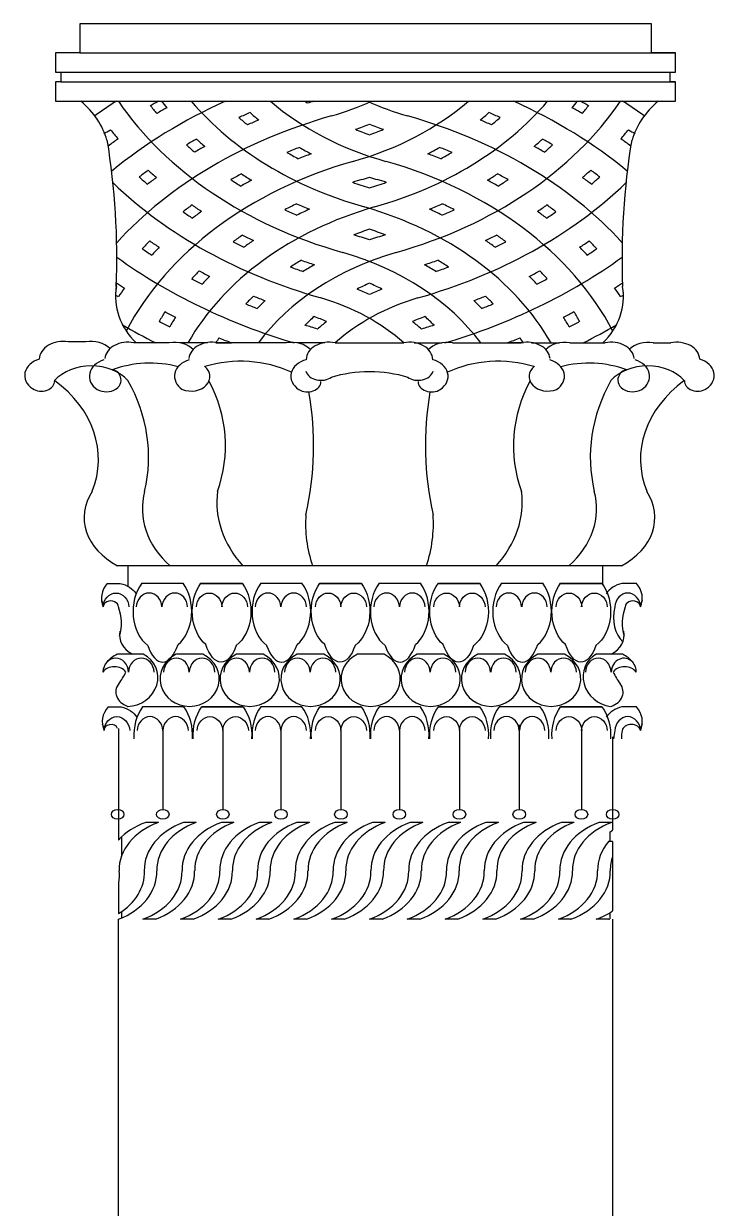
# Model space of a CAD drawing. Extents: x 15151 to 53333, y -36484 to -6005.
# Drawn here: x 34755 to 35469, y -12307 to -11084 of the extents above; entities that cross this region are included whole.
import ezdxf

# ---------------------------------------------------------------- set-up
doc = ezdxf.new("R2010")
doc.units = 0
doc.header["$MEASUREMENT"] = 0
for name, color, linetype in [('3', 3, 'CONTINUOUS'), ('4', 4, 'CONTINUOUS'), ('7', 7, 'CONTINUOUS')]:
    doc.layers.add(name, color=color, linetype=linetype)

# ---------------------------------------------------------------- blocks, each defined once
blk = doc.blocks.new('A$C18626787')
at = {"layer": '3'}
for p, q in [((60, 3370.4), (675, 3370.4)), ((40.5, 3350.4), (675, 3350.4)), ((40.5, 3340.4), (675, 3340.4)), ((88.2, 2822.7), (101.7, 2822.7)), ((166.4, 2822.7), (123.9, 2822.7)), ((166.4, 2822.7), (123.9, 2822.7)), ((185, 2822.7), (227.6, 2822.7)), ((227.6, 2822.7), (185, 2822.7)), ((289.3, 2822.7), (246.7, 2822.7)), ((289.3, 2822.7), (246.7, 2822.7)), ((350.4, 2822.7), (307.8, 2822.7)), ((307.8, 2822.7), (350.4, 2822.7)), ((411.5, 2822.7), (369, 2822.7)), ((411.5, 2822.7), (369, 2822.7)), ((472.7, 2822.7), (430.1, 2822.7)), ((430.1, 2822.7), (472.7, 2822.7)), ((537.8, 2822.7), (495.2, 2822.7)), ((537.8, 2822.7), (495.2, 2822.7)), ((598.9, 2822.7), (556.3, 2822.7)), ((556.3, 2822.7), (598.9, 2822.7)), ((634.5, 2822.7), (619.6, 2822.7)), ((125.5, 2749.5), (98.7, 2749.5)), ((187.1, 2749.5), (159.6, 2749.5)), ((249.2, 2749.5), (221.6, 2749.5)), ((311.9, 2749.5), (284.4, 2749.5)), ((374, 2749.5), (346.4, 2749.5)), ((435.8, 2749.5), (408.3, 2749.5)), ((498.2, 2749.5), (470.7, 2749.5)), ((560.3, 2749.5), (532.8, 2749.5)), ((620.2, 2749.5), (593.1, 2749.5)), ((89.1, 2695.2), (102.6, 2695.2)), ((167.3, 2695.2), (124.7, 2695.2)), ((167.3, 2695.2), (124.7, 2695.2)), ((228.4, 2695.2), (185.9, 2695.2)), ((185.9, 2695.2), (228.4, 2695.2)), ((289.3, 2695.2), (246.7, 2695.2)), ((289.3, 2695.2), (246.7, 2695.2)), ((307.8, 2695.2), (350.4, 2695.2)), ((350.4, 2695.2), (307.8, 2695.2)), ((411.5, 2695.2), (369, 2695.2)), ((411.5, 2695.2), (369, 2695.2)), ((430.1, 2695.2), (472.7, 2695.2)), ((472.7, 2695.2), (430.1, 2695.2)), ((535.3, 2695.2), (492.8, 2695.2)), ((535.3, 2695.2), (492.8, 2695.2)), ((556.3, 2695.2), (598.9, 2695.2)), ((598.9, 2695.2), (556.3, 2695.2)), ((634.5, 2695.2), (619.6, 2695.2)), ((141.1, 2575.9), (128.1, 2575.9)), ((180.1, 2575.9), (167.1, 2575.9)), ((219.1, 2575.9), (206.1, 2575.9)), ((258.1, 2575.9), (245.1, 2575.9)), ((297.1, 2575.9), (284.1, 2575.9)), ((336.1, 2575.9), (323.1, 2575.9)), ((375.1, 2575.9), (362.1, 2575.9)), ((414.1, 2575.9), (401.1, 2575.9)), ((453.1, 2575.9), (440.1, 2575.9)), ((492.1, 2575.9), (479.1, 2575.9)), ((531.1, 2575.9), (518.1, 2575.9)), ((570.1, 2575.9), (557.1, 2575.9)), ((609.1, 2575.9), (596.1, 2575.9)), ((102.9, 2560.6), (102.9, 2540.7)), ((610, 2556.4), (606, 2556.4)), ((138, 2475.9), (125, 2475.9)), ((177, 2475.9), (164, 2475.9)), ((216, 2475.9), (203, 2475.9)), ((255, 2475.9), (242, 2475.9)), ((294, 2475.9), (281, 2475.9)), ((333, 2475.9), (320, 2475.9)), ((372, 2475.9), (359, 2475.9)), ((411, 2475.9), (398, 2475.9)), ((450, 2475.9), (437, 2475.9)), ((489, 2475.9), (476, 2475.9)), ((528, 2475.9), (515, 2475.9)), ((567, 2475.9), (554, 2475.9)), ((606, 2475.9), (593, 2475.9))]:
    blk.add_line(p, q, dxfattribs=at)
for centre, major_axis, ratio, start_param, end_param in [((480.2, 2967.9), (596.9, 0), 0.769231, 2.266292, 2.316232), ((480.2, 2967.9), (531.9, 0), 0.769231, 2.10328, 2.386391), ((478.2, 3472.9), (427.2, 0), 0.769231, 3.624126, 4.361373), ((480.2, 2967), (570.9, 0), 0.769231, 2.20654, 2.225507), ((480.2, 2967), (-570.9, 0), 0.769231, -0.935052, -0.916085), ((478.2, 3472.9), (-401.2, 0), 0.769231, 0.532368, 0.564957), ((478.2, 3472.9), (-401.2, 0), 0.769231, 0.532368, 0.564957), ((478.2, 3472.9), (388.2, 0), 0.769231, 3.67752, 3.703847), ((478.2, 3472.9), (-388.2, 0), 0.769231, 0.535928, 0.562254), ((478.2, 3472.9), (-362.2, 0), 0.769231, 0.579124, 1.21978), ((478.2, 3472.9), (297.2, 0), 0.769231, 3.871735, 4.361373), ((478.2, 3472.1), (271.2, 0), 0.769231, 3.955309, 3.969637), ((480.2, 2967), (-492.9, 0), 0.769231, -1.199753, -1.185206), ((239.7, 3472.9), (232.2, 0), 0.769231, -1.21978, -1.022971), ((239.7, 3472.9), (297.2, 0), 0.769231, -1.21978, -0.730143), ((478.2, 3472.9), (-232.2, 0), 0.769231, 1.022971, 1.21978), ((239.7, 3472.9), (362.2, 0), 0.769231, -1.21978, -0.579124), ((239.7, 3472.9), (-427.2, 0), 0.769231, 1.921812, 2.659059), ((237.8, 2967.9), (531.9, 0), 0.769231, 0.755202, 1.038312), ((239.7, 3472.9), (-388.2, 0), 0.769231, 2.579339, 2.605665), ((239.7, 3472.9), (-388.2, 0), 0.769231, 2.579339, 2.605665), ((237.8, 2967), (570.9, 0), 0.769231, 0.916085, 0.935052), ((237.8, 2967), (570.9, 0), 0.769231, 0.916085, 0.935052), ((239.7, 3472.9), (401.2, 0), 0.769231, -0.564957, -0.532368), ((239.7, 3472.9), (-401.2, 0), 0.769231, 2.576635, 2.609224), ((237.8, 2967.9), (-596.9, 0), 0.769231, 3.966954, 4.016893), ((480.2, 2967.9), (-466.9, 0), 0.769231, -1.21978, -0.612301), ((480.2, 2967.9), (-466.9, 0), 0.769231, -1.21978, -0.612301), ((480.2, 2967.9), (557.9, 0), 0.769231, 2.204609, 2.227988), ((480.2, 2967.9), (557.9, 0), 0.769231, 2.204609, 2.227988), ((480.2, 2967.9), (-505.9, 0), 0.769231, -1.066336, -1.040116), ((480.2, 2967.9), (505.9, 0), 0.769231, 2.075256, 2.101477), ((480.2, 2967.9), (505.9, 0), 0.769231, 2.097746, 2.101477), ((478.2, 3472.9), (-336.2, 0), 0.769231, 0.713995, 0.753495), ((478.2, 3472.9), (-336.2, 0), 0.769231, 0.713995, 0.753495), ((478.2, 3472.9), (323.2, 0), 0.769231, 3.863597, 3.905021), ((478.2, 3472.9), (323.2, 0), 0.769231, 3.863597, 3.905021), ((237.8, 2967.9), (466.9, 0), 0.769231, 0.612301, 1.21978), ((237.8, 2967.9), (466.9, 0), 0.769231, 0.612301, 1.21978), ((239.7, 3472.9), (-323.2, 0), 0.769231, 2.378165, 2.419588), ((239.7, 3472.9), (323.2, 0), 0.769231, -0.763428, -0.722005), ((237.8, 2967.9), (-505.9, 0), 0.769231, 4.181709, 4.207929), ((237.8, 2967.9), (-505.9, 0), 0.769231, 4.181709, 4.207929), ((239.7, 3472.9), (336.2, 0), 0.769231, -0.753495, -0.713995), ((239.7, 3472.9), (336.2, 0), 0.769231, -0.753495, -0.713995), ((237.8, 2967.9), (505.9, 0), 0.769231, 1.040116, 1.043847), ((237.8, 2967.9), (-557.9, 0), 0.769231, 4.055198, 4.078576), ((237.8, 2967.9), (557.9, 0), 0.769231, 0.913605, 0.936984), ((-218.2, 3604.1), (511.6, 0), 0.769231, -0.937054, -0.920391), ((478.2, 3472.9), (453.2, 0), 0.769231, 3.69076, 3.722614), ((480.2, 2967.9), (-492.9, 0), 0.769231, -1.072746, -1.045549), ((480.2, 2967.9), (492.9, 0), 0.769231, 2.068846, 2.096043), ((239.7, 3472.9), (258.2, 0), 0.769231, -1.15293, -1.090883), ((478.2, 3472.9), (271.2, 0), 0.769231, 4.197102, 4.257266), ((478.2, 3472.9), (-258.2, 0), 0.769231, 1.090883, 1.15293), ((239.7, 3472.9), (-271.2, 0), 0.769231, 2.025919, 2.086084), ((237.8, 2967.9), (-492.9, 0), 0.769231, 4.187142, 4.214339), ((237.8, 2967.9), (492.9, 0), 0.769231, 1.045549, 1.072746), ((239.7, 3472.9), (453.2, 0), 0.769231, -0.581021, -0.549168), ((936.1, 3604.1), (511.6, 0), 0.769231, 4.061984, 4.078647), ((480.2, 2967.9), (-557.9, 0), 0.769231, -0.819565, -0.794638), ((480.2, 2967.9), (-505.9, 0), 0.769231, -0.936517, -0.910792), ((480.2, 2967.9), (-505.9, 0), 0.769231, -0.936517, -0.910792), ((478.2, 3472.9), (388.2, 0), 0.769231, 3.83789, 3.871484), ((478.2, 3472.9), (388.2, 0), 0.769231, 3.83789, 3.871484), ((239.7, 3472.9), (388.2, 0), 0.769231, -0.729891, -0.696297), ((239.7, 3472.9), (-388.2, 0), 0.769231, 2.411702, 2.445296), ((237.8, 2967.9), (-505.9, 0), 0.769231, 4.052385, 4.07811), ((237.8, 2967.9), (-505.9, 0), 0.769231, 4.052385, 4.07811), ((237.8, 2967.9), (-557.9, 0), 0.769231, 3.93623, 3.961158), ((478.2, 3472.9), (-401.2, 0), 0.769231, 0.694703, 0.727148), ((478.2, 3472.9), (401.2, 0), 0.769231, 3.836296, 3.868741), ((480.2, 2967.9), (-492.9, 0), 0.769231, -0.9386, -0.912136), ((480.2, 2967.9), (-492.9, 0), 0.769231, -0.9386, -0.912136), ((480.2, 2967.9), (492.9, 0), 0.769231, 2.202992, 2.229457), ((480.2, 2967.9), (-440.9, 0), 0.769231, -1.116407, -1.083571), ((478.2, 3472.9), (-336.2, 0), 0.769231, 0.917071, 0.960197), ((480.2, 2967.9), (427.9, 0), 0.769231, 2.008309, 2.043242), ((478.2, 3472.9), (323.2, 0), 0.769231, 4.077997, 4.124175), ((239.7, 3472.9), (-323.2, 0), 0.769231, 2.15901, 2.205188), ((237.8, 2967.9), (-427.9, 0), 0.769231, 4.239944, 4.274877), ((237.8, 2967.9), (-440.9, 0), 0.769231, 4.225163, 4.258), ((239.7, 3472.9), (-336.2, 0), 0.769231, 2.181396, 2.224522), ((237.8, 2967.9), (-492.9, 0), 0.769231, 4.053729, 4.080193), ((237.8, 2967.9), (-492.9, 0), 0.769231, 4.053729, 4.080193), ((237.8, 2967.9), (-492.9, 0), 0.769231, 4.053729, 4.080193), ((239.7, 3472.9), (-401.2, 0), 0.769231, 2.414444, 2.446889), ((239.7, 3472.9), (401.2, 0), 0.769231, -0.727148, -0.694703), ((480.9, 2968.2), (402.5, 2.7), 0.768759, 1.918031, 2.752248), ((237.1, 2968.2), (-402.5, 2.7), 0.768759, 3.530937, 4.365155), ((480.2, 2967.9), (505.9, 0), 0.769231, 2.333637, 2.359411), ((480.2, 2967.9), (-505.9, 0), 0.769231, -0.807955, -0.782182), ((478.2, 3472.9), (466.2, 0), 0.769231, 3.840424, 3.868391), ((478.2, 3472.9), (466.2, 0), 0.769231, 3.840424, 3.868391), ((478.2, 3472.9), (466.2, 0), 0.769231, 3.840424, 3.868391), ((480.2, 2967.9), (-492.9, 0), 0.769231, -0.806587, -0.780179), ((480.2, 2967.9), (-492.9, 0), 0.769231, -0.806587, -0.780179), ((480.2, 2967.9), (492.9, 0), 0.769231, 2.335006, 2.361414), ((478.2, 3472.9), (-453.2, 0), 0.769231, 0.696622, 0.725345), ((478.2, 3472.9), (-453.2, 0), 0.769231, 0.696622, 0.725345), ((478.2, 3472.9), (-453.2, 0), 0.769231, 0.696622, 0.725345), ((480.2, 2967.9), (440.9, 0), 0.769231, 2.183229, 2.213542), ((480.2, 2967.9), (-440.9, 0), 0.769231, -0.958363, -0.928051), ((478.2, 3472.9), (-388.2, 0), 0.769231, 0.866024, 0.90082), ((478.2, 3472.9), (388.2, 0), 0.769231, 4.007616, 4.042412), ((239.7, 3472.9), (-323.2, 0), 0.769231, 1.921812, 1.948574), ((478.2, 3472.9), (323.2, 0), 0.769231, 4.334611, 4.361373), ((239.7, 3472.9), (-388.2, 0), 0.769231, 2.240773, 2.275569), ((239.7, 3472.9), (388.2, 0), 0.769231, -0.90082, -0.866024), ((237.8, 2967.9), (440.9, 0), 0.769231, 0.928051, 0.958363), ((237.8, 2967.9), (-440.9, 0), 0.769231, 4.069643, 4.099956), ((239.7, 3472.9), (453.2, 0), 0.769231, -0.725345, -0.696622), ((239.7, 3472.9), (453.2, 0), 0.769231, -0.725345, -0.696622), ((239.7, 3472.9), (453.2, 0), 0.769231, -0.725345, -0.696622), ((237.8, 2967.9), (492.9, 0), 0.769231, 0.780179, 0.806587), ((237.8, 2967.9), (492.9, 0), 0.769231, 0.780179, 0.806587), ((237.8, 2967.9), (492.9, 0), 0.769231, 0.780179, 0.806587), ((237.8, 2967.9), (505.9, 0), 0.769231, 0.782182, 0.807955), ((237.8, 2967.9), (505.9, 0), 0.769231, 0.782182, 0.807955), ((239.7, 3472.9), (-466.2, 0), 0.769231, 2.414794, 2.442761), ((239.7, 3472.9), (-466.2, 0), 0.769231, 2.414794, 2.442761), ((239.7, 3472.9), (-466.2, 0), 0.769231, 2.414794, 2.442761), ((478.2, 3472.9), (492.2, 0), 0.769231, 3.817566, 4.361373), ((478.2, 3472.9), (-401.2, 0), 0.769231, 0.858156, 0.891479), ((478.2, 3472.9), (401.2, 0), 0.769231, 3.999749, 4.033071), ((480.2, 2967.9), (-427.9, 0), 0.769231, -0.966813, -0.935236), ((480.2, 2967.9), (427.9, 0), 0.769231, 2.17478, 2.206357), ((480.2, 2967.9), (375.9, 0), 0.769231, 1.921812, 1.948837), ((478.2, 3472.9), (336.2, 0), 0.769231, 4.293373, 4.349908), ((239.7, 3472.9), (336.2, 0), 0.769231, -1.208316, -1.15178), ((237.8, 2967.9), (-375.9, 0), 0.769231, 4.334348, 4.361373), ((239.7, 3472.9), (492.2, 0), 0.769231, -1.21978, -0.675974), ((237.8, 2967.9), (-427.9, 0), 0.769231, 4.076829, 4.108406), ((237.8, 2967.9), (427.9, 0), 0.769231, 0.935236, 0.966813), ((239.7, 3472.9), (401.2, 0), 0.769231, -0.891479, -0.858156), ((239.7, 3472.9), (-401.2, 0), 0.769231, 2.250114, 2.283437), ((480.2, 2967.9), (-440.9, 0), 0.769231, -0.808774, -0.779233), ((480.2, 2967.9), (440.9, 0), 0.769231, 2.332819, 2.36236), ((478.2, 3472.9), (-466.2, 0), 0.769231, 0.838393, 0.866331), ((478.2, 3472.9), (-466.2, 0), 0.769231, 0.838393, 0.866331), ((478.2, 3472.9), (466.2, 0), 0.769231, 3.979986, 4.007923), ((480.9, 2968.2), (337.5, 2.8), 0.768611, 1.917294, 2.723928), ((478.2, 3472.9), (-453.2, 0), 0.769231, 0.840162, 0.868973), ((478.2, 3472.9), (-453.2, 0), 0.769231, 0.840162, 0.868973), ((478.2, 3472.9), (-453.2, 0), 0.769231, 0.840162, 0.868973), ((480.2, 2967.9), (-427.9, 0), 0.769231, -0.811593, -0.781082), ((480.2, 2967.9), (427.9, 0), 0.769231, 2.329999, 2.360511), ((480.2, 2967.9), (375.9, 0), 0.769231, 2.120619, 2.159378), ((480.2, 2967.9), (-375.9, 0), 0.769231, -1.020973, -0.982215), ((478.2, 3472.9), (-401.2, 0), 0.769231, 1.029435, 1.065738), ((478.2, 3472.9), (401.2, 0), 0.769231, 4.171028, 4.20733), ((478.2, 3472.9), (388.2, 0), 0.769231, 4.187697, 4.226413), ((478.2, 3472.9), (388.2, 0), 0.769231, 4.187697, 4.226413), ((480.2, 2967.9), (-362.9, 0), 0.769231, -1.041394, -0.999996), ((480.2, 2967.9), (-362.9, 0), 0.769231, -1.041394, -0.999996), ((237, 2968.2), (-337.5, 2.8), 0.768611, 3.559257, 4.365891), ((239.7, 3472.9), (-388.2, 0), 0.769231, 2.056772, 2.095488), ((239.7, 3472.9), (-388.2, 0), 0.769231, 2.056772, 2.095488), ((237.8, 2967.9), (362.9, 0), 0.769231, 0.999996, 1.041394), ((237.8, 2967.9), (-362.9, 0), 0.769231, 4.141589, 4.182987), ((239.7, 3472.9), (-401.2, 0), 0.769231, 2.075855, 2.112158), ((239.7, 3472.9), (401.2, 0), 0.769231, -1.065738, -1.029435), ((237.8, 2967.9), (375.9, 0), 0.769231, 0.982215, 1.020973), ((237.8, 2967.9), (375.9, 0), 0.769231, 0.982215, 1.020973), ((239.7, 3472.9), (453.2, 0), 0.769231, -0.868973, -0.840162), ((239.7, 3472.9), (453.2, 0), 0.769231, -0.868973, -0.840162), ((239.7, 3472.9), (453.2, 0), 0.769231, -0.868973, -0.840162), ((237.8, 2967.9), (427.9, 0), 0.769231, 0.781082, 0.811593), ((237.8, 2967.9), (-427.9, 0), 0.769231, 3.922675, 3.953186), ((239.7, 3472.9), (-466.2, 0), 0.769231, 2.275262, 2.303199), ((239.7, 3472.9), (466.2, 0), 0.769231, -0.866331, -0.838393), ((239.7, 3472.9), (466.2, 0), 0.769231, -0.866331, -0.838393), ((237.8, 2967.9), (-440.9, 0), 0.769231, 3.920825, 3.950366), ((237.8, 2967.9), (440.9, 0), 0.769231, 0.779233, 0.808774), ((480.2, 2967.9), (-375.9, 0), 0.769231, -0.835116, -0.799609), ((480.2, 2967.9), (375.9, 0), 0.769231, 2.306476, 2.341984), ((478.2, 3472.9), (-453.2, 0), 0.769231, 0.985645, 1.015404), ((478.2, 3472.9), (-453.2, 0), 0.769231, 0.985645, 1.015404), ((478.2, 3472.9), (-453.2, 0), 0.769231, 0.985645, 1.015404), ((480.2, 2967.9), (-310.9, 0), 0.769231, -1.170448, -1.112685), ((237.8, 2967.9), (297.9, 0), 0.769231, 1.151908, 1.211155), ((237.8, 2967.9), (310.9, 0), 0.769231, 1.112685, 1.170448), ((480.2, 2967.9), (-297.9, 0), 0.769231, -1.211155, -1.151908), ((239.7, 3472.9), (-453.2, 0), 0.769231, 2.126188, 2.155948), ((239.7, 3472.9), (-453.2, 0), 0.769231, 2.126188, 2.155948), ((239.7, 3472.9), (-453.2, 0), 0.769231, 2.126188, 2.155948), ((237.8, 2967.9), (375.9, 0), 0.769231, 0.799609, 0.835116), ((237.8, 2967.9), (375.9, 0), 0.769231, 0.799609, 0.835116), ((480.2, 2967.9), (440.9, 0), 0.769231, 2.480365, 2.509952), ((480.2, 2967.9), (-440.9, 0), 0.769231, -0.661227, -0.63164), ((478.2, 3472.9), (-531.2, 0), 0.769231, 0.841693, 0.866257), ((478.2, 3472.9), (-531.2, 0), 0.769231, 0.841693, 0.866257), ((478.2, 3472.9), (518.2, 0), 0.769231, 3.981207, 4.006336), ((478.2, 3472.9), (518.2, 0), 0.769231, 3.981207, 4.006336), ((480.2, 2967.9), (-427.9, 0), 0.769231, -0.659482, -0.629046), ((480.2, 2967.9), (-427.9, 0), 0.769231, -0.659482, -0.629046), ((478.2, 3472.9), (-466.2, 0), 0.769231, 0.979056, 1.007669), ((478.2, 3472.9), (-466.2, 0), 0.769231, 0.979056, 1.007669), ((478.2, 3472.9), (-466.2, 0), 0.769231, 0.979056, 1.007669), ((480.2, 2967.9), (362.9, 0), 0.769231, 2.296749, 2.333885), ((480.2, 2967.9), (-362.9, 0), 0.769231, -0.844844, -0.807708), ((237.8, 2967.9), (362.9, 0), 0.769231, 0.807708, 0.844844), ((237.8, 2967.9), (362.9, 0), 0.769231, 0.807708, 0.844844), ((239.7, 3472.9), (466.2, 0), 0.769231, -1.007669, -0.979056), ((239.7, 3472.9), (-466.2, 0), 0.769231, 2.133923, 2.162536), ((239.7, 3472.9), (-466.2, 0), 0.769231, 2.133923, 2.162536), ((239.7, 3472.9), (-518.2, 0), 0.769231, 2.276849, 2.301978), ((239.7, 3472.9), (-518.2, 0), 0.769231, 2.276849, 2.301978), ((237.8, 2967.9), (427.9, 0), 0.769231, 0.629046, 0.659482), ((237.8, 2967.9), (-427.9, 0), 0.769231, 3.770639, 3.801074), ((239.7, 3472.9), (531.2, 0), 0.769231, -0.866257, -0.841693), ((239.7, 3472.9), (531.2, 0), 0.769231, -0.866257, -0.841693), ((237.8, 2967.9), (440.9, 0), 0.769231, 0.63164, 0.661227), ((237.8, 2967.9), (440.9, 0), 0.769231, 0.63164, 0.661227), ((480, 3471), (-558.2, 4.4), 0.768168, 0.82362, 1.21272), ((481.1, 2968.3), (272.6, 3), 0.768183, 1.916163, 2.615278), ((480.2, 2967.9), (-310.9, 0), 0.769231, -0.906878, -0.86055), ((480.2, 2967.9), (310.9, 0), 0.769231, 2.234714, 2.281042), ((478.2, 3472.9), (453.2, 0), 0.769231, 4.280676, 4.313418), ((478.2, 3472.9), (453.2, 0), 0.769231, 4.280676, 4.313418), ((478.2, 3472.9), (453.2, 0), 0.769231, 4.280676, 4.313418), ((236.9, 2968.3), (-272.6, 3), 0.768183, 3.667907, 4.367022), ((239.7, 3472.9), (-453.2, 0), 0.769231, 1.969767, 2.002509), ((239.7, 3472.9), (453.2, 0), 0.769231, -1.171826, -1.139083), ((239.7, 3472.9), (453.2, 0), 0.769231, -1.171826, -1.139083), ((237.8, 2967.9), (-310.9, 0), 0.769231, 4.002143, 4.048471), ((237.8, 2967.9), (310.9, 0), 0.769231, 0.86055, 0.906878), ((237.9, 3471), (558.2, 4.4), 0.768168, -1.21272, -0.82362), ((480.2, 2967.9), (-375.9, 0), 0.769231, -0.659983, -0.625378), ((480.2, 2967.9), (-375.9, 0), 0.769231, -0.659983, -0.625378), ((478.2, 3472.9), (518.2, 0), 0.769231, 4.10672, 4.131865), ((478.2, 3472.9), (-518.2, 0), 0.769231, 0.965128, 0.990272), ((478.2, 3472.9), (-466.2, 0), 0.769231, 1.125589, 1.156419), ((478.2, 3472.9), (-466.2, 0), 0.769231, 1.125589, 1.156419), ((478.2, 3472.9), (-466.2, 0), 0.769231, 1.125589, 1.156419), ((480.2, 2967.9), (-297.9, 0), 0.769231, -0.930388, -0.880696), ((480.2, 2967.9), (-297.9, 0), 0.769231, -0.930388, -0.880696), ((237.8, 2967.9), (297.9, 0), 0.769231, 0.880696, 0.930388), ((237.8, 2967.9), (297.9, 0), 0.769231, 0.880696, 0.930388), ((239.7, 3472.9), (466.2, 0), 0.769231, -1.156419, -1.125589), ((239.7, 3472.9), (466.2, 0), 0.769231, -1.156419, -1.125589), ((239.7, 3472.9), (466.2, 0), 0.769231, -1.156419, -1.125589), ((239.7, 3472.9), (518.2, 0), 0.769231, -0.990272, -0.965128), ((239.7, 3472.9), (518.2, 0), 0.769231, -0.990272, -0.965128), ((237.8, 2967.9), (-375.9, 0), 0.769231, 3.766971, 3.801575), ((237.8, 2967.9), (-375.9, 0), 0.769231, 3.766971, 3.801575), ((-1178.1, 3158.3), (-1276.3, 0), 0.769231, 3.111737, 3.115686), ((478.2, 3472.9), (-583.2, 0), 0.769231, 0.860255, 0.878522), ((478.2, 3472.9), (583.2, 0), 0.769231, 4.001848, 4.020114), ((478.2, 3472.9), (531.2, 0), 0.769231, 4.105814, 4.130299), ((478.2, 3472.9), (531.2, 0), 0.769231, 4.105814, 4.130299), ((480.2, 2967.9), (362.9, 0), 0.769231, 2.47921, 2.515102), ((480.2, 2967.9), (362.9, 0), 0.769231, 2.47921, 2.515102), ((480.2, 2967.9), (-245.9, 0), 0.769231, -1.055557, -0.994452), ((237.8, 2967.9), (-245.9, 0), 0.769231, 4.136045, 4.197149), ((237.8, 2967.9), (-362.9, 0), 0.769231, 3.768083, 3.803975), ((237.8, 2967.9), (-362.9, 0), 0.769231, 3.768083, 3.803975), ((239.7, 3472.9), (-531.2, 0), 0.769231, 2.152887, 2.177371), ((239.7, 3472.9), (531.2, 0), 0.769231, -0.988706, -0.964222), ((239.7, 3472.9), (-583.2, 0), 0.769231, 2.263071, 2.281338), ((239.7, 3472.9), (583.2, 0), 0.769231, -0.878522, -0.860255), ((1896, 3158.3), (-1276.3, 0), 0.769231, 0.025907, 0.029856), ((194.6, 3118.8), (-97.9, 0), 0.769231, -0.135515, -0.021341), ((478.2, 3472.9), (596.2, 0), 0.769231, 4.018247, 4.024563), ((478.2, 3472.9), (-596.2, 0), 0.769231, 0.876655, 0.88297), ((480.2, 2967.9), (-427.9, 0), 0.769231, -0.506415, -0.475424), ((480.2, 2967.9), (-427.9, 0), 0.769231, -0.506415, -0.475424), ((480.2, 2967.9), (-310.9, 0), 0.769231, -0.684718, -0.642204), ((480.2, 2967.9), (-310.9, 0), 0.769231, -0.684718, -0.642204), ((478.2, 3472.9), (-518.2, 0), 0.769231, 1.091696, 1.117421), ((478.2, 3472.9), (518.2, 0), 0.769231, 4.233289, 4.259014), ((237.8, 2967.9), (232.9, 0), 0.769231, 1.023662, 1.087038), ((480.2, 2967.9), (-232.9, 0), 0.769231, -1.087038, -1.023662), ((239.7, 3472.9), (-518.2, 0), 0.769231, 2.024172, 2.049896), ((239.7, 3472.9), (-518.2, 0), 0.769231, 2.024172, 2.049896), ((237.8, 2967.9), (310.9, 0), 0.769231, 0.642204, 0.684718), ((237.8, 2967.9), (-310.9, 0), 0.769231, 3.783797, 3.826311), ((237.8, 2967.9), (427.9, 0), 0.769231, 0.475424, 0.506415), ((237.8, 2967.9), (427.9, 0), 0.769231, 0.475424, 0.506415), ((239.7, 3472.9), (-596.2, 0), 0.769231, 2.258622, 2.264938), ((239.7, 3472.9), (-596.2, 0), 0.769231, 2.258622, 2.264938), ((523.3, 3118.8), (97.9, 0), 0.769231, 0.021341, 0.135515), ((478.2, 3472.9), (-531.2, 0), 0.769231, 1.087135, 1.111985), ((478.2, 3472.9), (-531.2, 0), 0.769231, 1.087135, 1.111985), ((480.2, 2967.9), (297.9, 0), 0.769231, 2.447176, 2.49185), ((480.2, 2967.9), (-297.9, 0), 0.769231, -0.694416, -0.649742), ((236.4, 2968.5), (-207.7, 3.6), 0.767051, 3.861811, 4.369118), ((481.5, 2968.5), (207.7, 3.6), 0.767051, 1.914068, 2.421374), ((237.8, 2967.9), (-297.9, 0), 0.769231, 3.791335, 3.836009), ((237.8, 2967.9), (-297.9, 0), 0.769231, 3.791335, 3.836009), ((239.7, 3472.9), (531.2, 0), 0.769231, -1.111985, -1.087135), ((239.7, 3472.9), (-531.2, 0), 0.769231, 2.029607, 2.054458), ((489.2, 2989), (379.2, 77.4), 0.784481, 2.506711, 2.541593), ((489.2, 2989), (379.2, 77.4), 0.784481, 2.506711, 2.541593), ((478.2, 3472.9), (-583.2, 0), 0.769231, 0.968727, 0.991143), ((478.2, 3472.9), (583.2, 0), 0.769231, 4.110319, 4.132735), ((488.8, 2988.3), (366, 74.9), 0.78512, 2.509664, 2.545715), ((488.8, 2988.3), (366, 74.9), 0.78512, 2.509664, 2.545715), ((489.7, 2980.8), (251.2, 40.7), 0.758747, 2.285297, 2.342318), ((489.7, 2980.8), (251.2, 40.7), 0.758747, 2.285297, 2.342318), ((228.3, 2972.9), (-184.4, 18.1), 0.753073, 4.300446, 4.377517), ((228.3, 2972.9), (-184.4, 18.1), 0.753073, 4.300446, 4.377517), ((489.7, 2972.9), (184.4, 18.1), 0.753073, 1.905668, 1.982739), ((489.7, 2972.9), (184.4, 18.1), 0.753073, 1.905668, 1.982739), ((228.3, 2980.8), (-251.2, 40.7), 0.758747, 3.940868, 3.997888), ((228.3, 2980.8), (-251.2, 40.7), 0.758747, 3.940868, 3.997888), ((239.7, 3472.9), (-583.2, 0), 0.769231, 2.15045, 2.172866), ((239.7, 3472.9), (583.2, 0), 0.769231, -0.991143, -0.968727), ((229.1, 2988.3), (-366, 74.9), 0.78512, 3.73747, 3.773522), ((229.1, 2988.3), (-366, 74.9), 0.78512, 3.73747, 3.773522), ((228.7, 2989), (-379.2, 77.4), 0.784481, 3.741593, 3.776474), ((228.7, 2989), (-379.2, 77.4), 0.784481, 3.741593, 3.776474), ((478.2, 3471.9), (-622.2, 0), 0.769231, 0.92536, 0.99311), ((478.2, 3471.9), (596.2, 0), 0.769231, 4.11323, 4.135245), ((478.2, 3471.9), (596.2, 0), 0.769231, 4.11323, 4.135245), ((237.8, 2966.9), (-167.9, 0), 0.769231, 4.299217, 4.38133), ((237.8, 2966.9), (167.9, 0), 0.769231, 1.157625, 1.239737), ((480.2, 2966.9), (-232.9, 0), 0.769231, -0.780103, -0.72121), ((480.2, 2966.9), (232.9, 0), 0.769231, 2.36149, 2.420383), ((237.8, 2966.9), (-232.9, 0), 0.769231, 3.862803, 3.921696), ((237.8, 2966.9), (232.9, 0), 0.769231, 0.72121, 0.780103), ((480.2, 2966.9), (-167.9, 0), 0.769231, -1.239737, -1.157625), ((480.2, 2966.9), (-167.9, 0), 0.769231, -1.239737, -1.157625), ((239.7, 3471.9), (-596.2, 0), 0.769231, 2.14794, 2.169955), ((239.7, 3471.9), (-596.2, 0), 0.769231, 2.14794, 2.169955), ((239.7, 3471.9), (622.2, 0), 0.769231, -0.99311, -0.92536), ((480.2, 2966.9), (-310.9, 0), 0.769231, -0.474349, -0.450109), ((480.2, 2966.9), (-310.9, 0), 0.769231, -0.474349, -0.450109), ((478.2, 3471.9), (-583.2, 0), 0.769231, 1.080472, 1.105629), ((478.2, 3471.9), (-583.2, 0), 0.769231, 1.080472, 1.105629), ((239.7, 3471.9), (583.2, 0), 0.769231, -1.105629, -1.080472), ((239.7, 3471.9), (-583.2, 0), 0.769231, 2.035964, 2.061121), ((239.7, 3471.9), (583.2, 0), 0.769231, -1.105629, -1.080472), ((239.7, 3471.9), (-583.2, 0), 0.769231, 2.035964, 2.061121), ((237.8, 2966.9), (310.9, 0), 0.769231, 0.450109, 0.474349), ((237.8, 2966.9), (310.9, 0), 0.769231, 0.450109, 0.474349), ((237.8, 2966.9), (310.9, 0), 0.769231, 0.450109, 0.474349), ((237.8, 2966.9), (310.9, 0), 0.769231, 0.450109, 0.474349), ((117.9, 2807.3), (35.7, 0), 0.769231, 2.549741, 3.470475), ((145.2, 2793.8), (0, 40.7), 0.743942, 0.779823, 2.617835), ((131.5, 2797.8), (0, 14.9), 0.888349, -1.532915, 1.532915), ((158, 2797.8), (0, 14.9), 0.888349, -1.532915, 1.532915), ((145.2, 2793.8), (0, 40.7), 0.743942, 3.707101, 5.503362), ((268, 2793.8), (0, 40.7), 0.743942, 0.779823, 2.617835), ((254.3, 2797.8), (0, 14.9), 0.888349, -1.532915, 1.532915), ((280.8, 2797.8), (0, 14.9), 0.888349, -1.532915, 1.532915), ((268, 2793.8), (0, 40.7), 0.743942, 3.707101, 5.503362), ((390.2, 2793.8), (0, 40.7), 0.743942, 0.779823, 2.617835), ((376.6, 2797.8), (0, 14.9), 0.888349, -1.532915, 1.532915), ((403.1, 2797.8), (0, 14.9), 0.888349, -1.532915, 1.532915), ((390.2, 2793.8), (0, 40.7), 0.743942, 3.707101, 5.503362), ((516.5, 2793.8), (0, 40.7), 0.743942, 0.779823, 2.617835), ((502.8, 2797.8), (0, 14.9), 0.888349, -1.532915, 1.532915), ((529.3, 2797.8), (0, 14.9), 0.888349, -1.532915, 1.532915), ((516.5, 2793.8), (0, 40.7), 0.743942, 3.707101, 5.503362), ((627.7, 2802.7), (27.2, 0), 0.769231, 1.870278, 2.686326), ((625.5, 2797.8), (0, 14.9), 0.888349, -1.532915, 1.532915), ((604.9, 2807.3), (35.7, 0), 0.769231, -0.328883, 0.591851), ((91.9, 2798.5), (-7.86, 0), 0.769231, 3.112985, 6.311793), ((630.8, 2798.5), (-7.86, 0), 0.769231, 3.112985, 6.311793), ((651.9, 2797.8), (0, 14.9), 0.888349, 1.038025, 1.532915), ((24.7, 2781.6), (-78.2, 0), 0.769231, 2.915604, 3.42384), ((640.9, 2793.8), (12.7, 36.2), 0.750859, 1.706182, 2.832749), ((698.1, 2781.6), (-78.2, 0), 0.769231, -0.282247, 0.225988), ((131.9, 2769.2), (-31, 0), 0.769231, -0.16969, 0.972623), ((590.9, 2769.2), (-31, 0), 0.769231, 2.168969, 3.311283), ((145.7, 2791.5), (0.3, 50.2), 0.409853, 2.289202, 4.022375), ((268.5, 2791.5), (0.3, 50.2), 0.409853, 2.289202, 4.022375), ((390.8, 2791.5), (0.3, 50.2), 0.409853, 2.289202, 4.022375), ((517, 2791.5), (0.3, 50.2), 0.409853, 2.289202, 4.022375), ((97, 2730.5), (0, 14.9), 0.888349, -1.532915, 1.532915), ((97, 2730.5), (0, 14.9), 0.888349, -1.532915, 1.532915), ((110.6, 2724.1), (27.9, 11.7), 0.927098, 1.610108, 2.082783), ((110.6, 2724.1), (27.9, 11.7), 0.927098, 4.299202, 6.963172), ((123.4, 2730.5), (0, 14.9), 0.888349, -1.532915, 1.532915), ((173.3, 2724.1), (-30.6, 0), 0.927288, -1.104255, 4.245848), ((159.7, 2730.5), (0, 14.9), 0.888349, -1.532915, 1.532915), ((186.1, 2730.5), (0, 14.9), 0.888349, -1.532915, 1.532915), ((235.4, 2724.1), (-30.6, 0), 0.927288, -1.104255, 4.245848), ((221.8, 2730.5), (0, 14.9), 0.888349, -1.532915, 1.532915), ((248.2, 2730.5), (0, 14.9), 0.888349, -1.532915, 1.532915), ((298.1, 2724.1), (-30.6, 0), 0.927288, -1.104255, 4.245848), ((284.5, 2730.5), (0, 14.9), 0.888349, -1.532915, 1.532915), ((310.9, 2730.5), (0, 14.9), 0.888349, -1.532915, 1.532915), ((360.2, 2724.1), (30.6, 0), 0.927288, 2.037337, 7.387441), ((422.1, 2724.1), (-30.6, 0), 0.927288, -1.104255, 4.245848), ((408.4, 2730.5), (0, 14.9), 0.888349, -1.532915, 1.532915), ((434.9, 2730.5), (0, 14.9), 0.888349, -1.532915, 1.532915), ((484.5, 2724.1), (-30.6, 0), 0.927288, -1.104255, 4.245848), ((470.8, 2730.5), (0, 14.9), 0.888349, -1.532915, 1.532915), ((497.3, 2730.5), (0, 14.9), 0.888349, -1.532915, 1.532915), ((546.5, 2724.1), (-30.6, 0), 0.927288, -1.104255, 4.245848), ((546.5, 2724.1), (-30.6, 0), 0.927288, -1.104255, 4.245848), ((532.9, 2730.5), (0, 14.9), 0.888349, -1.532915, 1.532915), ((532.9, 2730.5), (0, 14.9), 0.888349, -1.532915, 1.532915), ((559.3, 2730.5), (0, 14.9), 0.888349, -1.532915, 1.532915), ((559.3, 2730.5), (0, 14.9), 0.888349, -1.532915, 1.532915), ((608.9, 2724.1), (-24.5, 17.8), 0.914808, -0.41866, 2.115386), ((595.2, 2730.5), (0, 14.9), 0.888349, -1.532915, 1.532915), ((595.2, 2730.5), (0, 14.9), 0.888349, -1.532915, 1.532915), ((621.7, 2730.5), (0, 14.9), 0.888349, -0.744476, 1.532915), ((621.7, 2730.5), (0, 14.9), 0.888349, -0.744476, 1.532915), ((608.9, 2724.1), (-24.5, 17.8), 0.914808, 4.465031, 4.903167), ((611.5, 2732.1), (22.7, 0), 0.769231, -0.057887, 0.566772), ((95.6, 2726.4), (-13.3, 0), 0.769231, 3.617267, 5.807511), ((23.8, 2754), (-88.8, 0), 0.769231, 2.605092, 2.799939), ((622.3, 2726.4), (-13.3, 0), 0.769231, 3.617267, 5.807511), ((694.2, 2754), (88.8, 0), 0.769231, 3.483246, 3.678094), ((118.5, 2710.6), (21.4, 0), 0.769231, 2.605092, 4.271499), ((599.4, 2710.6), (21.4, 0), 0.769231, -1.129906, 0.536501), ((118.8, 2679.8), (35.7, 0), 0.769231, 2.549741, 3.470475), ((146, 2666.2), (0, 40.7), 0.743942, 0.779823, 1.666575), ((146, 2666.2), (0, 40.7), 0.743942, 4.61661, 5.503362), ((268, 2666.2), (0, 40.7), 0.743942, 0.779823, 1.666575), ((268, 2666.2), (0, 40.7), 0.743942, 4.61661, 5.503362), ((390.2, 2666.2), (0, 40.7), 0.743942, 0.779823, 1.666575), ((390.2, 2666.2), (0, 40.7), 0.743942, 4.61661, 5.503362), ((514, 2666.2), (0, 40.7), 0.743942, 0.779823, 1.666575), ((514, 2666.2), (0, 40.7), 0.743942, 4.61661, 5.503362), ((627.7, 2675.2), (27.2, 0), 0.769231, 1.870278, 2.686326), ((604.9, 2679.8), (35.7, 0), 0.769231, -0.328883, 0.591851), ((132.4, 2670.2), (0, 14.9), 0.888349, -1.532915, 1.532915), ((158.8, 2670.2), (0, 14.9), 0.888349, -1.532915, 1.532915), ((254.3, 2670.2), (0, 14.9), 0.888349, -1.532915, 1.532915), ((280.8, 2670.2), (0, 14.9), 0.888349, -1.532915, 1.532915), ((376.6, 2670.2), (0, 14.9), 0.888349, -1.532915, 1.532915), ((403.1, 2670.2), (0, 14.9), 0.888349, -1.532915, 1.532915), ((500.4, 2670.2), (0, 14.9), 0.888349, -1.532915, 1.532915), ((526.9, 2670.2), (0, 14.9), 0.888349, -1.532915, 1.532915), ((625.5, 2670.2), (0, 14.9), 0.888349, -1.532915, 1.532915), ((92.1, 2671.4), (7.2, 0), 0.769231, 0.296612, 3.249814), ((640.9, 2666.2), (12.7, 36.2), 0.750859, 1.706182, 1.931158), ((690.1, 2662.3), (71.1, 0), 0.769231, 2.986016, 3.140495), ((629.3, 2669.8), (-9.53, 0), 0.769231, 3.279875, 6.144903), ((651.9, 2670.2), (0, 14.9), 0.888349, 1.038025, 1.532915), ((157.9, 2526.9), (70.4, 0), 0.769231, 2.008222, 2.53735), ((170.9, 2526.9), (-70.4, 0), 0.769231, -1.133371, 0.017251), ((196.9, 2526.9), (-70.4, 0), 0.769231, -1.133371, 0.017251), ((209.9, 2526.9), (-70.4, 0), 0.769231, -1.133371, 0.017251), ((235.9, 2526.9), (-70.4, 0), 0.769231, -1.133371, 0.017251), ((248.9, 2526.9), (-70.4, 0), 0.769231, -1.133371, 0.017251), ((274.9, 2526.9), (-70.4, 0), 0.769231, -1.133371, 0.017251), ((287.9, 2526.9), (-70.4, 0), 0.769231, -1.133371, 0.017251), ((313.9, 2526.9), (70.4, 0), 0.769231, 2.008222, 3.158843), ((326.9, 2526.9), (70.4, 0), 0.769231, 2.008222, 3.158843), ((352.9, 2526.9), (70.4, 0), 0.769231, 2.008222, 3.158843), ((365.9, 2526.9), (70.4, 0), 0.769231, 2.008222, 3.158843), ((391.9, 2526.9), (70.4, 0), 0.769231, 2.008222, 3.158843), ((404.9, 2526.9), (70.4, 0), 0.769231, 2.008222, 3.158843), ((430.9, 2526.9), (70.4, 0), 0.769231, 2.008222, 3.158843), ((443.9, 2526.9), (70.4, 0), 0.769231, 2.008222, 3.158843), ((469.9, 2526.9), (70.4, 0), 0.769231, 2.008222, 3.158843), ((482.9, 2526.9), (70.4, 0), 0.769231, 2.008222, 3.158843), ((508.9, 2526.9), (70.4, 0), 0.769231, 2.008222, 3.158843), ((521.9, 2526.9), (70.4, 0), 0.769231, 2.008222, 3.158843), ((547.9, 2526.9), (70.4, 0), 0.769231, 2.008222, 3.158843), ((560.9, 2526.9), (70.4, 0), 0.769231, 2.008222, 3.158843), ((586.9, 2526.9), (70.4, 0), 0.769231, 2.008222, 3.158843), ((599.9, 2526.9), (70.4, 0), 0.769231, 2.008222, 3.158843), ((625.9, 2526.9), (70.4, 0), 0.769231, 2.008222, 3.158843), ((638.9, 2526.9), (70.4, 0), 0.769231, 2.008222, 3.158843), ((664.9, 2526.9), (70.4, 0), 0.769231, 2.563704, 3.158843), ((677.9, 2526.9), (-70.4, 0), 0.769231, -0.265553, 0.017251), ((69.1, 2525), (70.4, 0.9), 0.777756, -1.127079, 0.000485), ((56.4, 2524.1), (-70.2, 0.1), 0.765593, 2.242136, 3.176357), ((95.1, 2525), (-70.4, 0), 0.769231, 2.008222, 3.158843), ((108.1, 2525), (-70.4, 0), 0.769231, 2.008222, 3.158843), ((134.1, 2525), (-70.4, 0), 0.769231, 2.008222, 3.158843), ((147.1, 2525), (-70.4, 0), 0.769231, 2.008222, 3.158843), ((173.1, 2525), (-70.4, 0), 0.769231, 2.008222, 3.158843), ((186.1, 2525), (-70.4, 0), 0.769231, 2.008222, 3.158843), ((212.1, 2525), (-70.4, 0), 0.769231, 2.008222, 3.158843), ((225.1, 2525), (-70.4, 0), 0.769231, 2.008222, 3.158843), ((251.1, 2525), (-70.4, 0), 0.769231, 2.008222, 3.158843), ((264.1, 2525), (-70.4, 0), 0.769231, 2.008222, 3.158843), ((290.1, 2525), (-70.4, 0), 0.769231, 2.008222, 3.158843), ((303.1, 2525), (70.4, 0), 0.769231, -1.133371, 0.017251), ((329.1, 2525), (70.4, 0), 0.769231, -1.133371, 0.017251), ((342.1, 2525), (70.4, 0), 0.769231, -1.133371, 0.017251), ((368.1, 2525), (70.4, 0), 0.769231, -1.133371, 0.017251), ((381.1, 2525), (70.4, 0), 0.769231, -1.133371, 0.017251), ((407.1, 2525), (70.4, 0), 0.769231, -1.133371, 0.017251), ((420.1, 2525), (70.4, 0), 0.769231, -1.133371, 0.017251), ((446.1, 2525), (70.4, 0), 0.769231, -1.133371, 0.017251), ((459.1, 2525), (70.4, 0), 0.769231, -1.133371, 0.017251), ((485.1, 2525), (70.4, 0), 0.769231, -1.133371, 0.017251), ((498.1, 2525), (70.4, 0), 0.769231, -1.133371, 0.017251), ((524.1, 2525), (70.4, 0), 0.769231, -1.133371, 0.017251), ((537.1, 2525), (70.4, 0), 0.769231, -1.133371, 0.017251), ((563.1, 2525), (-70.4, 0), 0.769231, 2.008222, 2.298982), ((576.1, 2525), (70.4, 0), 0.769231, -1.133371, -1.116214)]:
    blk.add_ellipse(centre, major_axis=major_axis, ratio=ratio, start_param=start_param, end_param=end_param, dxfattribs=at)
at = {"layer": '3', "extrusion": (0, 0, -1)}
for centre, major_axis, ratio, start_param, end_param in [((97.3, 2797.8), (0, 14.9), 0.888349, -1.532915, 1.532915), ((93.7, 2802.7), (-27.2, 0), 0.769231, 1.870278, 2.686326), ((206.3, 2793.8), (0, 40.7), 0.743942, 3.707101, 5.503362), ((193.5, 2797.8), (0, 14.9), 0.888349, -1.532915, 1.532915), ((219.9, 2797.8), (0, 14.9), 0.888349, -1.532915, 1.532915), ((206.3, 2793.8), (0, 40.7), 0.743942, 0.779823, 2.617835), ((329.1, 2793.8), (0, 40.7), 0.743942, 3.707101, 5.503362), ((316.3, 2797.8), (0, 14.9), 0.888349, -1.532915, 1.532915), ((342.7, 2797.8), (0, 14.9), 0.888349, -1.532915, 1.532915), ((329.1, 2793.8), (0, 40.7), 0.743942, 0.779823, 2.617835), ((451.4, 2793.8), (0, 40.7), 0.743942, 3.707101, 5.503362), ((438.6, 2797.8), (0, 14.9), 0.888349, -1.532915, 1.532915), ((465, 2797.8), (0, 14.9), 0.888349, -1.532915, 1.532915), ((451.4, 2793.8), (0, 40.7), 0.743942, 0.779823, 2.617835), ((577.6, 2793.8), (0, 40.7), 0.743942, 3.707101, 5.503362), ((564.8, 2797.8), (0, 14.9), 0.888349, -1.532915, 1.532915), ((591.2, 2797.8), (0, 14.9), 0.888349, -1.532915, 1.532915), ((577.6, 2793.8), (0, 40.7), 0.743942, 0.779823, 2.617835), ((70.9, 2797.8), (0, 14.9), 0.888349, 1.038025, 1.532915), ((205.7, 2791.5), (-0.3, 50.2), 0.409853, 2.289202, 4.022375), ((328.5, 2791.5), (-0.3, 50.2), 0.409853, 2.289202, 4.022375), ((450.8, 2791.5), (-0.3, 50.2), 0.409853, 2.289202, 4.022375), ((577, 2791.5), (-0.3, 50.2), 0.409853, 2.289202, 4.022375), ((94.5, 2675.2), (-27.2, 0), 0.769231, 1.870278, 2.686326), ((207.2, 2666.2), (0, 40.7), 0.743942, 4.61661, 5.503362), ((207.2, 2666.2), (0, 40.7), 0.743942, 0.779823, 1.666575), ((329.1, 2666.2), (0, 40.7), 0.743942, 4.61661, 5.503362), ((329.1, 2666.2), (0, 40.7), 0.743942, 0.779823, 1.666575), ((451.4, 2666.2), (0, 40.7), 0.743942, 4.61661, 5.503362), ((451.4, 2666.2), (0, 40.7), 0.743942, 0.779823, 1.666575), ((577.6, 2666.2), (0, 40.7), 0.743942, 4.61661, 5.503362), ((577.6, 2666.2), (0, 40.7), 0.743942, 0.779823, 1.666575), ((98.2, 2670.2), (0, 14.9), 0.888349, -1.532915, 1.532915), ((194.3, 2670.2), (0, 14.9), 0.888349, -1.532915, 1.532915), ((220.8, 2670.2), (0, 14.9), 0.888349, -1.532915, 1.532915), ((316.3, 2670.2), (0, 14.9), 0.888349, -1.532915, 1.532915), ((342.7, 2670.2), (0, 14.9), 0.888349, -1.532915, 1.532915), ((438.6, 2670.2), (0, 14.9), 0.888349, -1.532915, 1.532915), ((465, 2670.2), (0, 14.9), 0.888349, -1.532915, 1.532915), ((564.8, 2670.2), (0, 14.9), 0.888349, -1.532915, 1.532915), ((591.2, 2670.2), (0, 14.9), 0.888349, -1.532915, 1.532915), ((71.7, 2670.2), (0, 14.9), 0.888349, 1.038025, 1.532915)]:
    blk.add_ellipse(centre, major_axis=major_axis, ratio=ratio, start_param=start_param, end_param=end_param, dxfattribs=at)
at = {"layer": '3'}
for centre in [(99, 2584.2), (145.6, 2584.2), (207.6, 2584.2), (267.6, 2584.2), (329.5, 2584.2), (389.8, 2584.2), (451.8, 2584.2), (513.6, 2584.2), (577.7, 2584.2), (610, 2584.2)]:
    blk.add_ellipse(centre, major_axis=(-6.5, 0), ratio=0.769231, dxfattribs=at)
at = {"layer": '4'}
for points in [[(675, 3320.4), (675, 3340.4), (669.5, 3340.4), (669.5, 3350.4), (675, 3350.4), (675, 3370.4), (650, 3370.4), (650, 3400.4), (60, 3400.4), (60, 3370.4), (35, 3370.4), (35, 3350.4), (40.5, 3350.4), (40.5, 3340.4), (35, 3340.4), (35, 3320.4)], [(100, 268.9), (100, 2475.9)]]:
    blk.add_lwpolyline(points, dxfattribs=at)
blk.add_lwpolyline([(610, 2475.9), (610, 268.9, -0.285165)], format="xyb", dxfattribs=at)
for centre, major_axis, ratio, start_param, end_param in [((-22.2, 3261.7), (112.8, 0), 0.769231, 0.215834, 0.742583), ((740.2, 3261.7), (112.8, 0), 0.769231, 2.39901, 2.925759), ((-1178.1, 3158.3), (-1276.3, 0), 0.769231, 3.111737, 3.266505), ((1896, 3158.3), (1276.3, 0), 0.769231, 3.01668, 3.171448), ((194.8, 3117.6), (-98, 2.6), 0.778572, -0.115637, 0.691652), ((523.2, 3117.6), (98, 2.6), 0.778572, -0.691652, 0.115637)]:
    blk.add_ellipse(centre, major_axis=major_axis, ratio=ratio, start_param=start_param, end_param=end_param, dxfattribs=at)
at = {"layer": '7'}
for p, q in [((35, 3320.4), (675, 3320.4)), ((66.2, 3071.9), (48, 3071.9)), ((152.2, 3070.9), (115.6, 3070.9)), ((191.8, 3070.9), (162.9, 3070.9)), ((200.2, 3070.9), (216.6, 3070.9)), ((273.3, 3070.9), (202.5, 3070.9)), ((312.9, 3070.9), (284, 3070.9)), ((323.5, 3070.9), (394.4, 3070.9)), ((405.1, 3070.9), (433.9, 3070.9)), ((444.6, 3070.9), (515.5, 3070.9)), ((517.8, 3070.9), (501.4, 3070.9)), ((517.8, 3070.9), (501.4, 3070.9)), ((526.2, 3070.9), (555, 3070.9)), ((565.7, 3070.9), (602.3, 3070.9)), ((651.7, 3070.9), (670, 3070.9)), ((619, 2840.9), (99, 2840.9)), ((110, 2819.4), (110, 2840.9)), ((600, 2821.1), (600, 2840.9)), ((100, 2673), (100, 2557.6)), ((145.6, 2670.8), (145.6, 2589.2)), ((207.6, 2670.8), (207.6, 2589.2)), ((267.6, 2670.8), (267.6, 2589.2)), ((329.5, 2670.8), (329.5, 2589.2)), ((389.8, 2670.8), (389.8, 2589.2)), ((451.8, 2670.8), (451.8, 2589.2)), ((513.6, 2676.8), (513.6, 2589.2)), ((577.7, 2676), (577.7, 2589.2)), ((610, 2664.4), (610, 2567.9)), ((607.1, 2565.8), (610, 2567.9)), ((607.1, 2565.8), (607.1, 2556.4)), ((610, 2556.4), (610, 2484.6)), ((100, 2513.6), (100, 2482)), ((102.9, 2483.8), (102.9, 2477.4)), ((607.1, 2482.6), (607.1, 2476.3))]:
    blk.add_line(p, q, dxfattribs=at)
for centre, major_axis, ratio, start_param, end_param in [((42.6, 3053.5), (-24.6, 0), 0.769231, 4.493016, 6.25184), ((71.5, 3053.5), (24.6, 0), 0.769231, 0.663106, 1.79017), ((110, 3052.7), (-24.3, 1.3), 0.774669, 4.517517, 6.239645), ((157.6, 3052.5), (-24.6, 0), 0.769231, 3.776525, 4.931762), ((196.8, 3052.7), (-24.3, 1.3), 0.774669, 4.517517, 6.239645), ((278.6, 3052.5), (24.6, 0), 0.769231, 0.634932, 1.79017), ((317.9, 3052.7), (-24.3, 1.3), 0.774216, 4.519107, 6.306572), ((400, 3052.7), (24.3, 1.3), 0.774216, -0.023387, 1.764078), ((439.3, 3052.5), (-24.6, 0), 0.769231, 4.493016, 5.648253), ((521.1, 3052.7), (24.3, 1.3), 0.774669, 0.043541, 1.765668), ((560.4, 3052.5), (24.6, 0), 0.769231, 1.351423, 2.50666), ((608, 3052.7), (24.3, 1.3), 0.774669, 0.043541, 1.765668), ((646.4, 3052.5), (24.6, 0), 0.769231, 1.351423, 2.478486), ((675.6, 3052.7), (24.3, 1.3), 0.774423, 0.005947, 1.764771), ((26.5, 3037.3), (-23.5, 0), 0.769231, -1.201807, 0.853206), ((71.8, 3011.9), (46, 0), 0.769231, 0.604328, 2.537265), ((93.3, 3036.5), (-23.5, 0), 0.769231, -1.201807, 0.853206), ((132.6, 2981), (-89.7, 0), 0.769231, 4.38323, 5.164947), ((181.2, 3036.5), (-23.5, 0), 0.769231, -1.201807, 0.853206), ((174.8, 3036.2), (-19.5, 0), 0.769231, 1.094769, 3.919282), ((226.2, 2974.7), (-100.4, 0), 0.769231, 4.164778, 5.090663), ((301.3, 3036.5), (-23.5, 0), 0.769231, -1.237291, 0.853206), ((416.6, 3036.5), (-23.5, 0), 0.769231, 2.288386, 4.378883), ((491.7, 2974.7), (-100.4, 0), 0.769231, 4.334115, 5.26), ((543.2, 3036.2), (-19.5, 0), 0.769231, -0.777689, 2.046823), ((536.7, 3036.5), (-23.5, 0), 0.769231, 2.288386, 4.3434), ((585.4, 2981), (-89.7, 0), 0.769231, 4.259831, 5.041548), ((646.1, 3011.9), (46, 0), 0.769231, 0.604328, 2.537265), ((624.6, 3036.5), (-23.5, 0), 0.769231, 2.288386, 4.3434), ((691.4, 3037.3), (-23.5, 0), 0.769231, 2.288386, 4.3434), ((87.2, 3032.3), (-15.4, 0), 0.769231, 0.91879, 3.634996), ((93.4, 3037.2), (7.42, 0), 0.769231, 0.124811, 1.583805), ((308.8, 3044.5), (-15.9, 0), 0.769231, 0.242666, 2.327216), ((359.3, 2957.1), (109.2, 0), 0.769231, 1.573578, 1.94637), ((358.7, 2957.1), (109.2, 0), 0.769231, 1.195222, 1.568015), ((409.2, 3044.5), (15.9, 0), 0.769231, 3.955969, 6.04052), ((630.7, 3032.3), (-15.4, 0), 0.769231, -0.493404, 2.222803), ((624.5, 3037.2), (7.42, 0), 0.769231, 1.557788, 3.016782), ((20.2, 3031.7), (-13.8, 0), 0.769231, 0.853206, 3.169404), ((-66.8, 2950.7), (146, 0), 0.769231, -0.2983, 0.809258), ((-66.8, 2950.7), (-146, 0), 0.769231, 2.843293, 3.950851), ((-126.3, 2953), (257.3, 0), 0.769231, -0.179428, 0.410316), ((-21.5, 2964.7), (231.8, 0), 0.769231, -0.267173, 0.386518), ((295, 3030.9), (-13.8, 0), 0.769231, 0.853206, 3.169404), ((423, 3030.9), (-13.8, 0), 0.769231, -0.027812, 2.288386), ((739.4, 2964.7), (231.8, 0), 0.769231, 2.755075, 3.408765), ((844.2, 2953), (257.3, 0), 0.769231, 2.731277, 3.32102), ((784.7, 2950.7), (-146, 0), 0.769231, -0.809258, 0.2983), ((784.7, 2950.7), (-146, 0), 0.769231, -0.809258, 0.2983), ((697.8, 3031.7), (13.8, 0), 0.769231, 3.113781, 5.429979), ((-252, 2965), (553.2, 0), 0.769231, -0.168669, 0.130396), ((969.9, 2965), (553.2, 0), 0.769231, 3.011197, 3.310261), ((139.4, 2889.8), (-75, 2.6), 0.781572, -0.450919, 1.028036), ((139.4, 2889.8), (-75, 2.6), 0.781572, -0.450919, 1.028036), ((236.2, 2898.2), (-111.7, 3.8), 0.781572, -0.18105, 0.758167), ((344.1, 2904.6), (-142.7, 4.9), 0.781572, -0.073682, 0.6508), ((373.9, 2904.6), (142.7, 4.9), 0.781572, -0.6508, 0.073682), ((481.7, 2898.2), (111.7, 3.8), 0.781572, -0.758167, 0.18105), ((578.5, 2889.8), (75, 2.6), 0.781572, -1.028036, 0.450919), ((578.5, 2889.8), (75, 2.6), 0.781572, -1.028036, 0.450919), ((501.6, 2882.2), (-208.6, 5), 0.794374, -0.038734, 0.281676), ((216.3, 2882.2), (208.6, 5), 0.794374, -0.281676, 0.038734), ((30.5, 2519.2), (70.2, 5.6), 0.763961, -0.209429, 0.020516)]:
    blk.add_ellipse(centre, major_axis=major_axis, ratio=ratio, start_param=start_param, end_param=end_param, dxfattribs=at)

msp = doc.modelspace()

# ---------------------------------------------------------------- block references
at = {"layer": '3'}
msp.add_blockref('A$C18626787', (34753.2, -14484.7), dxfattribs=at)

doc.saveas('drawing.dxf')
